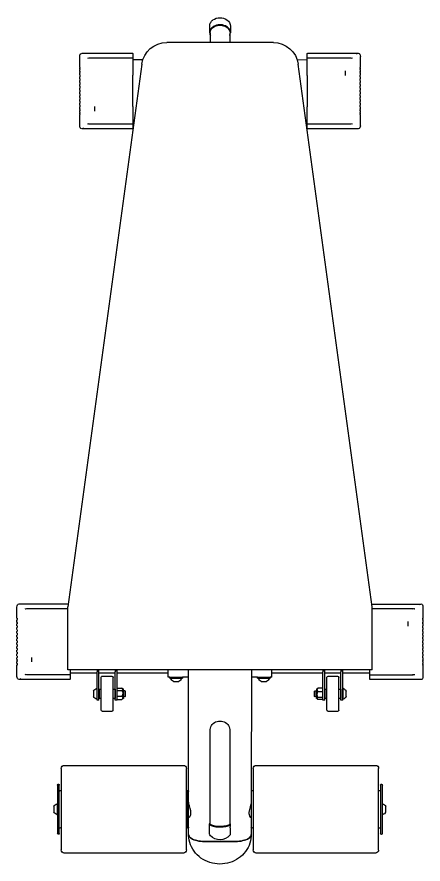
# Model space of a CAD drawing. Header units: millimetres. Extents: x 29224 to 62779, y 35576 to 54938.
# Drawn here: x 61547 to 62195, y 40072 to 41424 of the extents above; entities that cross this region are included whole.
import ezdxf

# ---------------------------------------------------------------- set-up
doc = ezdxf.new("R2010")
doc.units = ezdxf.units.MM

# ---------------------------------------------------------------- blocks, each defined once
blk = doc.blocks.new('iuiuiu')
at = {"linetype": 'Continuous'}
for p, q in [((321.3, 340.5), (303.4, 340.5)), ((323.3, 340.3), (322.3, 340.3)), ((327.3, 340.5), (324.3, 340.5)), ((329.3, 340.3), (328.3, 340.3)), ((333.3, 340.5), (330.3, 340.5)), ((334.3, 340.3), (335.3, 340.3)), ((339.3, 340.5), (336.3, 340.5)), ((340.3, 340.3), (341.3, 340.3)), ((345.3, 340.5), (342.3, 340.5)), ((346.3, 340.3), (347.3, 340.3)), ((351.3, 340.5), (348.3, 340.5)), ((352.3, 340.3), (353.3, 340.3)), ((357.3, 340.5), (354.3, 340.5)), ((358.3, 340.3), (359.3, 340.3)), ((363.3, 340.5), (360.3, 340.5)), ((364.3, 340.3), (365.3, 340.3)), ((369.3, 340.5), (366.3, 340.5)), ((370.3, 340.3), (371.3, 340.3)), ((375.3, 340.5), (372.3, 340.5)), ((376.3, 340.3), (377.3, 340.3)), ((381.3, 340.5), (378.3, 340.5)), ((382.3, 340.3), (383.3, 340.3)), ((387.3, 340.5), (384.3, 340.5)), ((389.3, 340.3), (388.3, 340.3)), ((393.3, 340.5), (390.3, 340.5)), ((395.3, 340.3), (394.3, 340.3)), ((414.1, 340.5), (396.3, 340.5)), ((298.5, 336.9), (298.5, 258.6)), ((305.8, 324.8), (305.8, 259.2)), ((306.1, 327.6), (306.2, 327.3)), ((411.3, 327.3), (411.4, 327.2)), ((411.4, 327), (411.5, 327.6)), ((411.8, 256.6), (411.8, 324.8)), ((419, 256.6), (419, 336.9)), ((391.1, 316.7), (383.8, 316.7)), ((587.5, 276), (589.6, 276)), ((589.6, 273), (587.5, 273)), ((589.6, 276), (664.5, 276)), ((664.5, 273), (589.6, 273)), ((617.3, 276.4), (617.8, 276.4)), ((617.3, 276.4), (617.3, 276)), ((617.8, 276.4), (634.8, 276.4)), ((621.6, 281.5), (621.9, 281.5)), ((621.9, 281.5), (630.4, 281.5)), ((634.8, 276), (634.8, 276.4)), ((-562.8, 141.4), (303.2, 259.2)), ((352.2, 259.2), (303.2, 259.2)), ((403.6, 259.2), (352.2, 259.2)), ((403.6, -225.8), (403.6, 259.2)), ((556, 265), (556, 75)), ((561, 270), (663.5, 270)), ((663.5, 270), (691, 270)), ((696, 75), (696, 265)), ((403.6, 255.6), (410.8, 255.6)), ((408.8, 212.7), (408.8, 255.6)), ((411.1, 255.6), (417, 255.6)), ((417, 255.6), (417.7, 255.6)), ((-580.3, 236.9), (-580.3, 156.6)), ((-557.5, 240.5), (-575.3, 240.5)), ((-555.5, 240.3), (-556.5, 240.3)), ((-551.5, 240.5), (-554.5, 240.5)), ((-549.5, 240.3), (-550.5, 240.3)), ((-545.5, 240.5), (-548.5, 240.5)), ((-544.5, 240.3), (-543.5, 240.3)), ((-539.5, 240.5), (-542.5, 240.5)), ((-538.5, 240.3), (-537.5, 240.3)), ((-533.5, 240.5), (-536.5, 240.5)), ((-532.5, 240.3), (-531.5, 240.3)), ((-527.5, 240.5), (-530.5, 240.5)), ((-526.5, 240.3), (-525.5, 240.3)), ((-521.5, 240.5), (-524.5, 240.5)), ((-520.5, 240.3), (-519.5, 240.3)), ((-515.5, 240.5), (-518.5, 240.5)), ((-514.5, 240.3), (-513.5, 240.3)), ((-509.5, 240.5), (-512.5, 240.5)), ((-508.5, 240.3), (-507.5, 240.3)), ((-503.5, 240.5), (-506.5, 240.5)), ((-502.5, 240.3), (-501.5, 240.3)), ((-497.5, 240.5), (-500.5, 240.5)), ((-496.5, 240.3), (-495.5, 240.3)), ((-491.5, 240.5), (-494.5, 240.5)), ((-489.5, 240.3), (-490.5, 240.3)), ((-485.5, 240.5), (-488.5, 240.5)), ((-483.5, 240.3), (-484.5, 240.3)), ((-464.7, 240.5), (-482.5, 240.5)), ((-459.7, 156.6), (-459.7, 236.9)), ((-573, 224.8), (-573, 156.6)), ((-572.7, 227.6), (-572.6, 227.3)), ((-487.6, 216.7), (-495, 216.7)), ((-467.4, 227.3), (-467.4, 227.2)), ((-467.3, 227), (-467.3, 227.6)), ((-467, 156.6), (-467, 224.8)), ((437.4, 218.2), (446.1, 218.2)), ((404.5, 212.7), (406.8, 212.7)), ((404.5, 212.7), (404.5, 209.7)), ((406.8, 209.7), (404.5, 209.7)), ((443.5, 212.7), (406.8, 212.7)), ((443.5, 209.7), (406.8, 209.7)), ((408.8, 183.7), (408.8, 209.7)), ((413.8, 204.2), (413.8, 189.2)), ((467.8, 206.2), (415.8, 206.2)), ((433, 213.1), (450.5, 213.1)), ((433, 213.1), (433, 212.7)), ((434.3, 209.4), (449.3, 209.4)), ((434.3, 209.4), (434.3, 206.2)), ((436.8, 209.7), (436.8, 209.4)), ((451.8, 212.7), (443.5, 212.7)), ((451.8, 209.7), (443.5, 209.7)), ((446.8, 209.4), (446.8, 209.7)), ((449.3, 206.2), (449.3, 209.4)), ((450.5, 212.7), (450.5, 213.1)), ((451.8, 209.7), (451.8, 212.7)), ((469.8, 189.2), (469.8, 204.2)), ((404.5, 183.7), (406.8, 183.7)), ((404.5, 183.7), (404.5, 180.7)), ((406.8, 180.7), (404.5, 180.7)), ((443.5, 183.7), (406.8, 183.7)), ((443.5, 180.7), (406.8, 180.7)), ((408.8, 99.2), (408.8, 180.7)), ((467.8, 187.2), (415.8, 187.2)), ((432.6, 180.7), (432.6, 173.1)), ((434.3, 187.2), (434.3, 184)), ((434.3, 184), (449.3, 184)), ((436.4, 180.7), (436.4, 173.1)), ((436.8, 184), (436.8, 183.7)), ((451.8, 183.7), (443.5, 183.7)), ((451.8, 180.7), (443.5, 180.7)), ((445.6, 180.7), (445.6, 173.1)), ((446.8, 183.7), (446.8, 184)), ((449.3, 184), (449.3, 187.2)), ((450.9, 180.7), (450.9, 173.1)), ((451.8, 180.7), (451.8, 183.7)), ((432.9, 172.7), (433.9, 171.7)), ((448.9, 170.7), (434.6, 170.7)), ((436.8, 170.7), (436.8, 168.6)), ((436.8, 168.6), (446.8, 168.6)), ((436.8, 168.6), (437.6, 167.7)), ((437.6, 167.7), (445.9, 167.7)), ((445.9, 167.7), (446.8, 168.6)), ((446.8, 168.6), (446.8, 170.7)), ((449.6, 171.7), (450.5, 172.6)), ((450.5, 172.6), (450.9, 173.1)), ((-578.9, 155.6), (-578.3, 155.6)), ((-578.3, 155.6), (-572.2, 155.6)), ((-572, 155.6), (-545, 155.6)), ((-570, 155.6), (-570, 139.8)), ((-495, 155.6), (-545, 155.6)), ((-495, 155.6), (-468, 155.6)), ((-470, 154.1), (-470, 155.6)), ((-467.6, 155.6), (-461.7, 155.6)), ((-461.7, 155.6), (-461, 155.6)), ((-597.4, -68.3), (-597.4, 101.8)), ((415.2, 99.2), (403.6, 99.2)), ((415.2, 96.7), (415.2, 99.2)), ((415.2, 96.7), (415.2, 76.7)), ((416.7, 96.7), (415.2, 96.7)), ((416.7, 96.7), (416.7, 76.7)), ((417.1, 95.5), (416.7, 95.5)), ((417.1, 95.5), (417.1, 78)), ((415.2, 91.7), (415.1, 91.7)), ((415.1, 81.7), (415.2, 81.7)), ((422.2, 91.1), (422.2, 82.4)), ((415.2, 66.7), (415.2, 76.7)), ((415.2, 76.7), (416.7, 76.7)), ((416.7, 78), (417.1, 78)), ((691, 70), (561, 70)), ((597.5, 69.7), (636, 69.7)), ((613.5, 70), (613.5, 69.7)), ((636, 69.7), (654.5, 69.7)), ((638.5, 69.7), (638.5, 70)), ((666, 70), (663.5, 70)), ((600.6, 66.7), (403.6, 66.7)), ((636, 66.7), (600.6, 66.7)), ((654.5, 66.7), (636, 66.7)), ((638.5, 65.2), (638.5, 66.7)), ((666.1, 66.7), (654.5, 66.7)), ((677.4, 41.7), (677.4, -8.3)), ((677.4, -8.3), (677.4, 41.7)), ((-613, 33.2), (-623.8, 33.2)), ((-597.4, 32.2), (-612.7, 32.2)), ((507, 32.2), (499.1, 32.2)), ((581, 32.2), (507, 32.2)), ((648.9, 32.2), (581, 32.2)), ((648, 32.5), (647.8, 32.2)), ((665.5, 33.2), (649.4, 33.2)), ((667.9, 32.2), (668.1, 32)), ((-623.8, 0.2), (-613, 0.2)), ((-612.7, 1.2), (-597.4, 1.2)), ((499.1, 1.2), (507, 1.2)), ((507, 1.2), (581, 1.2)), ((581, 1.2), (648.9, 1.2)), ((647.8, 1.2), (648, 1)), ((649.4, 0.2), (653.6, 0.2)), ((655.8, 0.2), (665.5, 0.2)), ((403.6, -33.3), (600.6, -33.3)), ((415.2, -43.3), (415.2, -33.3)), ((561, -36.3), (638.9, -36.3)), ((600.6, -33.3), (626, -33.3)), ((626, -33.3), (654.5, -33.3)), ((638.5, -33.3), (638.5, -31.7)), ((638.9, -36.3), (691, -36.3)), ((654.5, -33.3), (666.1, -33.3)), ((415.2, -48.3), (415.1, -48.3)), ((415.2, -43.3), (415.2, -63.3)), ((416.7, -43.3), (415.2, -43.3)), ((416.7, -43.3), (416.7, -63.3)), ((417.1, -44.5), (416.7, -44.5)), ((417.1, -44.5), (417.1, -62)), ((422.2, -48.9), (422.2, -57.6)), ((556, -41.3), (556, -231.3)), ((696, -231.3), (696, -41.3)), ((415.2, -65.8), (403.6, -65.8)), ((408.8, -147.3), (408.8, -65.8)), ((415.1, -58.3), (415.2, -58.3)), ((415.2, -65.8), (415.2, -63.3)), ((415.2, -63.3), (416.7, -63.3)), ((416.7, -62), (417.1, -62)), ((-570, -106.3), (-570, -122.2)), ((303.2, -225.8), (-562.8, -108)), ((-470, -122.2), (-470, -120.6)), ((-580.3, -123.2), (-580.3, -203.4)), ((-578.3, -122.2), (-579, -122.2)), ((-572.3, -122.2), (-578.3, -122.2)), ((-573, -123.2), (-573, -191.3)), ((-545, -122.2), (-572, -122.2)), ((-545, -122.2), (-495, -122.2)), ((-468, -122.2), (-495, -122.2)), ((-461.7, -122.2), (-467.8, -122.2)), ((-467, -191.3), (-467, -123.2)), ((-461, -122.2), (-461.7, -122.2)), ((-459.7, -203.4), (-459.7, -123.2)), ((437.6, -134.3), (436.8, -135.1)), ((446.8, -135.1), (436.8, -135.1)), ((436.8, -135.1), (436.8, -137.3)), ((445.9, -134.3), (437.6, -134.3)), ((446.8, -135.1), (445.9, -134.3)), ((446.8, -137.3), (446.8, -135.1)), ((404.5, -147.3), (406.8, -147.3)), ((404.5, -147.3), (404.5, -150.3)), ((443.5, -147.3), (406.8, -147.3)), ((433.2, -139), (432.6, -139.6)), ((432.6, -147.3), (432.6, -139.6)), ((433.9, -138.3), (433.2, -139)), ((434.6, -137.3), (448.9, -137.3)), ((438.5, -147.3), (438.5, -139.6)), ((451.8, -147.3), (443.5, -147.3)), ((447.6, -147.3), (447.6, -139.6)), ((450.3, -139), (449.6, -138.3)), ((450.9, -147.3), (450.9, -139.6)), ((451.8, -150.3), (451.8, -147.3)), ((406.8, -150.3), (404.5, -150.3)), ((443.5, -150.3), (406.8, -150.3)), ((408.8, -176.3), (408.8, -150.3)), ((413.8, -155.8), (413.8, -170.8)), ((467.8, -153.8), (415.8, -153.8)), ((434.3, -150.6), (449.3, -150.6)), ((434.3, -150.6), (434.3, -153.8)), ((436.8, -150.3), (436.8, -150.6)), ((451.8, -150.3), (443.5, -150.3)), ((446.8, -150.6), (446.8, -150.3)), ((449.3, -153.8), (449.3, -150.6)), ((469.8, -170.8), (469.8, -155.8)), ((467.8, -172.8), (415.8, -172.8)), ((434.3, -172.8), (434.3, -176)), ((449.3, -176), (449.3, -172.8)), ((-545, -183.3), (-552.4, -183.3)), ((404.5, -176.3), (406.8, -176.3)), ((404.5, -176.3), (404.5, -179.3)), ((406.8, -179.3), (404.5, -179.3)), ((443.5, -176.3), (406.8, -176.3)), ((443.5, -179.3), (406.8, -179.3)), ((408.8, -222.2), (408.8, -179.3)), ((433, -179.3), (433, -179.6)), ((450.5, -179.6), (433, -179.6)), ((434.3, -176), (449.3, -176)), ((436.8, -176), (436.8, -176.3)), ((446.1, -184.8), (437.4, -184.8)), ((451.8, -176.3), (443.5, -176.3)), ((451.8, -179.3), (443.5, -179.3)), ((446.8, -176.3), (446.8, -176)), ((450.5, -179.6), (450.5, -179.3)), ((451.8, -179.3), (451.8, -176.3)), ((-572.7, -193.5), (-572.7, -194.1)), ((-572.5, -193.9), (-572.6, -193.7)), ((-467.3, -194.1), (-467.4, -193.9)), ((-575.3, -207), (-557.5, -207)), ((-556.5, -206.8), (-555.5, -206.8)), ((-554.5, -207), (-551.5, -207)), ((-550.5, -206.8), (-549.5, -206.8)), ((-548.5, -207), (-545.5, -207)), ((-543.5, -206.8), (-544.5, -206.8)), ((-542.5, -207), (-539.5, -207)), ((-537.5, -206.8), (-538.5, -206.8)), ((-536.5, -207), (-533.5, -207)), ((-531.5, -206.8), (-532.5, -206.8)), ((-530.5, -207), (-527.5, -207)), ((-525.5, -206.8), (-526.5, -206.8)), ((-524.5, -207), (-521.5, -207)), ((-519.5, -206.8), (-520.5, -206.8)), ((-518.5, -207), (-515.5, -207)), ((-513.5, -206.8), (-514.5, -206.8)), ((-512.5, -207), (-509.5, -207)), ((-507.5, -206.8), (-508.5, -206.8)), ((-506.5, -207), (-503.5, -207)), ((-501.5, -206.8), (-502.5, -206.8)), ((-500.5, -207), (-497.5, -207)), ((-495.5, -206.8), (-496.5, -206.8)), ((-494.5, -207), (-491.5, -207)), ((-490.5, -206.8), (-489.5, -206.8)), ((-488.5, -207), (-485.5, -207)), ((-484.5, -206.8), (-483.5, -206.8)), ((-482.5, -207), (-464.7, -207)), ((298.5, -225.1), (298.5, -303.4)), ((352.2, -225.8), (303.2, -225.8)), ((305.8, -225.8), (305.8, -291.3)), ((403.6, -225.8), (352.2, -225.8)), ((410.8, -222.2), (403.6, -222.2)), ((417, -222.2), (410.9, -222.2)), ((411.8, -291.3), (411.8, -223.2)), ((417.7, -222.2), (417, -222.2)), ((419, -303.4), (419, -223.2)), ((638.9, -236.3), (561, -236.3)), ((587.5, -239.3), (664.5, -239.3)), ((664.5, -242.3), (587.5, -242.3)), ((617.3, -242.3), (617.3, -242.6)), ((634.8, -242.6), (617.3, -242.6)), ((634.8, -242.6), (634.8, -242.3)), ((691, -236.3), (638.9, -236.3)), ((630.4, -247.8), (621.6, -247.8)), ((333.8, -283.3), (326.3, -283.3)), ((306.1, -293.5), (306, -294.1)), ((306.2, -293.9), (306.1, -293.7)), ((411.5, -294.1), (411.3, -293.9)), ((303.4, -307), (321.3, -307)), ((322.3, -306.8), (323.3, -306.8)), ((324.3, -307), (327.3, -307)), ((328.3, -306.8), (329.3, -306.8)), ((330.3, -307), (333.3, -307)), ((335.3, -306.8), (334.3, -306.8)), ((336.3, -307), (339.3, -307)), ((341.3, -306.8), (340.3, -306.8)), ((342.3, -307), (345.3, -307)), ((347.3, -306.8), (346.3, -306.8)), ((348.3, -307), (351.3, -307)), ((353.3, -306.8), (352.3, -306.8)), ((354.3, -307), (357.3, -307)), ((359.3, -306.8), (358.3, -306.8)), ((360.3, -307), (363.3, -307)), ((365.3, -306.8), (364.3, -306.8)), ((366.3, -307), (369.3, -307)), ((371.3, -306.8), (370.3, -306.8)), ((372.3, -307), (375.3, -307)), ((377.3, -306.8), (376.3, -306.8)), ((378.3, -307), (381.3, -307)), ((383.3, -306.8), (382.3, -306.8)), ((384.3, -307), (387.3, -307)), ((388.3, -306.8), (389.3, -306.8)), ((390.3, -307), (393.3, -307)), ((394.3, -306.8), (395.3, -306.8)), ((396.3, -307), (414.1, -307))]:
    blk.add_line(p, q, dxfattribs=at)
at = {"linetype": 'Continuous', "flags": 128}
for points in [[(306.2, 327.5), (305.8, 325.5), (306, 323.6)], [(306, 327.6), (306.1, 327.3), (306.1, 327)], [(411.5, 323.5), (411.7, 325.4), (411.3, 327.3)], [(411.4, 327.2), (411.4, 327.4), (411.5, 327.6)], [(-572.5, 227.5), (-572.9, 225.5), (-572.7, 223.6)], [(-572.7, 227.6), (-572.7, 227.3), (-572.7, 227)], [(-467.4, 227.2), (-467.4, 227.4), (-467.3, 227.6)], [(-467.3, 223.5), (-467.1, 225.4), (-467.4, 227.3)], [(436.4, 173.1), (435.6, 172.3), (434.7, 171.9), (433.5, 172.2), (432.6, 173.1)], [(639, 65.9), (638.7, 65.4), (638.1, 64.8), (637.1, 64.2), (635.8, 63.6), (634.2, 63.3), (632.2, 63.1), (630.5, 63.1), (628.5, 63.4), (624.8, 64.2), (620.8, 65.3), (618.9, 65.9), (617, 66.4), (615.6, 66.6), (614.4, 66.7)], [(638.5, 66.5), (638.9, 66.3), (639, 65.9)], [(666.1, 66.7), (667.5, 66.6), (668.8, 66), (670.1, 65.1), (671.4, 63.9), (672.6, 62.3), (673.6, 60.4), (674.6, 58.3), (675.4, 55.9), (676.1, 53.4), (676.7, 50.6), (677.1, 47.7), (677.4, 44.7), (677.4, 41.7)], [(677.4, 41.7), (677.4, 44.7), (677.1, 47.7), (676.7, 50.6), (676.1, 53.4), (675.4, 55.9), (674.6, 58.3), (673.6, 60.4), (672.6, 62.3), (671.4, 63.9), (670.1, 65.1), (668.8, 66), (667.5, 66.6), (666.1, 66.7), (666.1, 66.7)], [(666.1, -33.3), (669.1, -33.2), (672.8, -32.8), (676.5, -32), (680.2, -31), (683.7, -29.7), (687.1, -28.1), (690.4, -26.2), (693.5, -24), (696.5, -21.6), (699.3, -19), (701.8, -16.1), (704.2, -13), (706.3, -9.7), (708.1, -6.2), (709.7, -2.6), (711.1, 1.1), (712.1, 4.9), (712.8, 8.9), (713.3, 12.9), (713.4, 16.9), (713.3, 20.9), (712.8, 24.9), (712, 28.8), (711, 32.7), (709.6, 36.5), (707.9, 40.1), (706, 43.6), (703.8, 47), (701.4, 50.1), (698.7, 53), (695.9, 55.6), (692.8, 58), (689.6, 60.2), (686.2, 62), (682.7, 63.6), (679.1, 64.8), (675.4, 65.8), (671.6, 66.4), (667.9, 66.7), (666.1, 66.7)], [(-608.7, 1.2), (-609.5, 0.9), (-611.3, 0.4), (-613.2, 0.2), (-615, 0.4), (-616.8, 1), (-618.5, 1.9), (-620.1, 3.1), (-621.6, 4.6), (-622.8, 6.4), (-623.9, 8.3), (-624.7, 10.5), (-625.3, 12.8), (-625.6, 15.2), (-625.6, 17.6), (-625.4, 20), (-624.9, 22.3), (-624.2, 24.5), (-623.2, 26.5), (-622, 28.3), (-620.6, 29.9), (-619, 31.2), (-617.4, 32.2), (-615.6, 32.9), (-613.8, 33.2), (-611.9, 33.2), (-610.1, 32.8), (-608.7, 32.2)], [(-609.7, 32.2), (-610.6, 32.5), (-612.4, 32.7), (-614.2, 32.6), (-616, 32.1), (-617.7, 31.3), (-619.3, 30.2), (-620.8, 28.7), (-622.1, 27), (-623.2, 25.1), (-624, 22.9), (-624.6, 20.7), (-624.9, 18.3), (-624.9, 15.9), (-624.7, 13.6), (-624.2, 11.3), (-623.5, 9.1), (-622.5, 7.1), (-621.2, 5.3), (-619.8, 3.7), (-618.3, 2.5), (-616.6, 1.6), (-614.8, 1), (-613, 0.7), (-611.2, 0.9), (-609.7, 1.2)], [(499.1, 32.2), (498.6, 32.2), (496.5, 32), (494.4, 31.3), (492.5, 30.4), (490.7, 29.1), (489.1, 27.5), (487.8, 25.7), (486.7, 23.6), (485.9, 21.4), (485.4, 19.1), (485.3, 16.7)], [(647.8, 1.2), (648.1, 1), (648.8, 0.7), (649.5, 0.9), (650.2, 1.3), (650.9, 2.2), (651.5, 3.3), (652, 4.8), (652.5, 6.5), (652.9, 8.4), (653.2, 10.6), (653.4, 12.8), (653.6, 15.2), (653.6, 17.6), (653.5, 19.9), (653.3, 22.2), (653, 24.4), (652.6, 26.4), (652.2, 28.2), (651.6, 29.7), (651, 31), (650.4, 31.9), (649.7, 32.5), (649, 32.7), (648.3, 32.6), (647.8, 32.2)], [(648, 32.5), (648, 32.5), (648.7, 33), (649.4, 33.2), (650.1, 33.1), (650.7, 32.6), (651.4, 31.8), (652, 30.6), (652.6, 29.2), (653.1, 27.4), (653.5, 25.5), (653.8, 23.4), (654, 21.1), (654.2, 18.7), (654.2, 16.3), (654.1, 13.9), (654, 11.6), (653.7, 9.4), (653.4, 7.3), (652.9, 5.4), (652.4, 3.8), (651.8, 2.4), (651.2, 1.4), (650.5, 0.7), (649.8, 0.3), (649.1, 0.3), (648.4, 0.6), (648, 1)], [(485.3, 16.7), (485.4, 14.4), (485.9, 12.1), (486.7, 9.9), (487.8, 7.8), (489.1, 6), (490.7, 4.4), (492.5, 3.1), (494.4, 2.1), (496.5, 1.5), (498.6, 1.2), (499.1, 1.2)], [(677.4, -8.3), (677.4, -11.3), (677.1, -14.2), (676.7, -17.1), (676.1, -19.9), (675.4, -22.5), (674.6, -24.8), (673.6, -27), (672.6, -28.8), (671.4, -30.4), (670.1, -31.6), (668.8, -32.5), (667.5, -33.1), (666.1, -33.3)], [(666.1, -33.3), (667.5, -33.1), (668.8, -32.5), (670.1, -31.6), (671.4, -30.4), (672.6, -28.8), (673.6, -27), (674.6, -24.8), (675.4, -22.5), (676.1, -19.9), (676.7, -17.1), (677.1, -14.2), (677.4, -11.3), (677.4, -8.3)], [(614.4, -33.3), (614.6, -33.3), (615.8, -33.1), (618.6, -32.5), (622.1, -31.5), (624.3, -30.9), (626.5, -30.3), (628.7, -29.9), (631, -29.6), (632.7, -29.6), (634.4, -29.8), (636.9, -30.6), (638.5, -31.7), (639, -32.5)], [(639, -32.5), (638.9, -32.9), (638.5, -33.1)], [(447.6, -139.6), (448.3, -138.8), (449, -138.4), (450.1, -138.7), (450.9, -139.6)], [(-572.7, -190.1), (-572.9, -191.9), (-572.6, -193.9)], [(-572.6, -193.7), (-572.6, -193.9), (-572.7, -194.1)], [(-467.5, -194), (-467.1, -192), (-467.3, -190.1)], [(-467.3, -194.1), (-467.3, -193.8), (-467.3, -193.5)], [(306, -290.1), (305.8, -291.9), (306.2, -293.9)], [(306.1, -293.7), (306.1, -293.9), (306.1, -294.1)], [(411.3, -294), (411.7, -292), (411.5, -290.1)], [(411.5, -294.1), (411.4, -293.8), (411.4, -293.5)]]:
    blk.add_lwpolyline(points, dxfattribs=at)
at = {"linetype": 'Continuous'}
for centre, radius, start, end in [((301.6, 337.1), 3.1, 123.5267, 182.3491), ((303.3, 333), 7.54, 88.6049, 117.3304), ((322.7, 343.5), 3.34, 243.4312, 248.5139), ((322.9, 343.3), 3.11, 291.2996, 296.7554), ((328.7, 343.5), 3.34, 243.4312, 248.5139), ((328.9, 343.3), 3.11, 291.2996, 296.7554), ((334.7, 343.5), 3.34, 243.4312, 248.5139), ((334.9, 343.3), 3.11, 291.2996, 296.7554), ((340.7, 343.5), 3.34, 243.4312, 248.5139), ((340.9, 343.3), 3.11, 291.2996, 296.7554), ((346.7, 343.5), 3.34, 243.4312, 248.5139), ((346.9, 343.3), 3.11, 291.2996, 296.7554), ((352.7, 343.5), 3.34, 243.4312, 248.5139), ((352.9, 343.3), 3.11, 291.2996, 296.7554), ((358.7, 343.5), 3.34, 243.4312, 248.5139), ((358.9, 343.3), 3.11, 291.2996, 296.7554), ((364.7, 343.5), 3.34, 243.4312, 248.5139), ((364.9, 343.3), 3.11, 291.2996, 296.7554), ((370.7, 343.5), 3.34, 243.4312, 248.5139), ((370.9, 343.3), 3.11, 291.2996, 296.7554), ((376.7, 343.5), 3.34, 243.4312, 248.5139), ((376.9, 343.3), 3.11, 291.2996, 296.7554), ((382.7, 343.5), 3.34, 243.4312, 248.5139), ((382.9, 343.3), 3.11, 291.2996, 296.7554), ((388.7, 343.5), 3.34, 243.4312, 248.5139), ((388.9, 343.3), 3.11, 291.2996, 296.7554), ((394.7, 343.5), 3.34, 243.4312, 248.5139), ((394.9, 343.3), 3.11, 291.2996, 296.7554), ((414, 332.1), 8.38, 64.1301, 89.9344), ((416.1, 337.2), 2.97, 356.2513, 57.8729), ((307.5, 324.6), 1.74, 173.6289, 211.7071), ((409.9, 324.6), 1.79, 328.4556, 6.2012), ((414.2, 337.5), 4.79, 317.7568, 353.4728), ((587.5, 274.5), 1.5, 90, 180), ((587.5, 274.5), 1.5, 180, 270), ((597.5, 271.5), 1.5, 90, 180), ((597.5, 271.5), 1.5, 180, 270), ((626, 273.3), 9.27, 118.1759, 160.7969), ((626, 273.3), 9.27, 19.2031, 61.8241), ((654.5, 271.5), 1.5, 0, 90), ((654.5, 271.5), 1.5, 270, 0), ((664.5, 274.5), 1.5, 0, 90), ((664.5, 274.5), 1.5, 270, 0), ((561, 265), 5, 90, 180), ((691, 265), 5, 0, 90), ((410.8, 256.6), 1, 270, 0), ((418, 256.6), 1, 270, 0), ((-577.2, 237.1), 3.1, 123.5267, 182.3491), ((-575.5, 233), 7.54, 88.6049, 117.3304), ((-556, 243.5), 3.34, 243.4312, 248.5139), ((-555.9, 243.3), 3.11, 291.2996, 296.7554), ((-550, 243.5), 3.34, 243.4312, 248.5139), ((-549.9, 243.3), 3.11, 291.2996, 296.7554), ((-544, 243.5), 3.34, 243.4312, 248.5139), ((-543.9, 243.3), 3.11, 291.2996, 296.7554), ((-538, 243.5), 3.34, 243.4312, 248.5139), ((-537.9, 243.3), 3.11, 291.2996, 296.7554), ((-532, 243.5), 3.34, 243.4312, 248.5139), ((-531.9, 243.3), 3.11, 291.2996, 296.7554), ((-526, 243.5), 3.34, 243.4312, 248.5139), ((-525.9, 243.3), 3.11, 291.2996, 296.7554), ((-520, 243.5), 3.34, 243.4312, 248.5139), ((-519.9, 243.3), 3.11, 291.2996, 296.7554), ((-514, 243.5), 3.34, 243.4312, 248.5139), ((-513.9, 243.3), 3.11, 291.2996, 296.7554), ((-508, 243.5), 3.34, 243.4312, 248.5139), ((-507.9, 243.3), 3.11, 291.2996, 296.7554), ((-502, 243.5), 3.34, 243.4312, 248.5139), ((-501.9, 243.3), 3.11, 291.2996, 296.7554), ((-496, 243.5), 3.34, 243.4312, 248.5139), ((-495.9, 243.3), 3.11, 291.2996, 296.7554), ((-490, 243.5), 3.34, 243.4312, 248.5139), ((-489.9, 243.3), 3.11, 291.2996, 296.7554), ((-484, 243.5), 3.34, 243.4312, 248.5139), ((-483.9, 243.3), 3.11, 291.2996, 296.7554), ((-464.7, 232.1), 8.38, 64.1301, 89.9344), ((-462.7, 237.2), 2.97, 356.2513, 57.8729), ((-464.5, 237.5), 4.79, 317.7568, 353.4728), ((-571.2, 224.6), 1.74, 173.6289, 211.7071), ((-468.8, 224.6), 1.79, 328.4556, 6.2012), ((441.8, 210.1), 9.27, 118.1759, 160.7969), ((441.8, 210.1), 9.27, 19.2031, 61.8241), ((415.8, 204.2), 2, 90, 180), ((467.8, 204.2), 2, 0, 90), ((415.8, 189.2), 2, 180, 270), ((467.8, 189.2), 2, 270, 0), ((433.2, 171), 1, 7.9362, 45), ((434.6, 171.2), 0.5, 187.9362, 270), ((441, 181), 9.18, 239.9309, 300.0691), ((448.3, 175.5), 3.63, 222.2656, 317.7344), ((448.9, 171.2), 0.5, 270, 352.0638), ((450.4, 171), 1, 135, 172.0638), ((-579.3, 156.6), 1, 180, 270), ((-572, 156.6), 1, 180, 270), ((-468, 156.6), 1, 270, 0), ((-460.7, 156.6), 1, 270, 0), ((-557.4, 101.8), 40, 97.7576, 180.0093), ((414, 86.7), 9.27, 28.1759, 70.7969), ((414, 86.7), 9.27, 289.2031, 331.8241), ((561, 75), 5, 180, 270), ((597.5, 68.2), 1.5, 90, 180), ((597.5, 68.2), 1.5, 180, 270), ((654.5, 68.2), 1.5, 0, 90), ((654.5, 68.2), 1.5, 270, 0), ((691, 75), 5, 270, 0), ((-617.2, 16.7), 19.7, 144.6714, 213.4748), ((-622.5, 20.2), 13.4, 120.9446, 142.3117), ((-623.9, 22.6), 10.6, 88.8711, 121.2535), ((665.5, 29.7), 3.49, 39.3289, 89.8632), ((653.7, 16.7), 21, 358.3719, 47.4542), ((653.7, 16.7), 21, 312.5458, 358.3719), ((-623.6, 12.1), 11.8, 212.4387, 272.0692), ((654.7, -140.2), 140.5, 89.5405, 90.4558), ((665.5, 3.8), 3.52, 270.8296, 315.7623), ((561, -41.3), 5, 90, 180), ((597.5, -34.8), 1.5, 90, 180), ((597.5, -34.8), 1.5, 180, 270), ((654.5, -34.8), 1.5, 0, 90), ((654.5, -34.8), 1.5, 270, 0), ((691, -41.3), 5, 0, 90), ((414, -53.3), 9.27, 28.1759, 70.7969), ((414, -53.3), 9.27, 289.2031, 331.8241), ((-557.4, -68.3), 40, 179.9892, 262.2439), ((-579.3, -123.2), 1, 90, 180), ((-572, -123.2), 1, 90, 180), ((-468, -123.2), 1, 0, 90), ((-460.7, -123.2), 1, 0, 90), ((435.6, -142.5), 4.08, 44.2514, 135.7486), ((433.2, -137.6), 1, 315, 352.0638), ((434.6, -137.8), 0.5, 90, 172.0638), ((443, -147.4), 9.02, 59.6271, 120.3729), ((448.9, -137.8), 0.5, 7.9362, 90), ((450.4, -137.6), 1, 187.9362, 225), ((415.8, -155.8), 2, 90, 180), ((467.8, -155.8), 2, 0, 90), ((415.8, -170.8), 2, 180, 270), ((467.8, -170.8), 2, 270, 0), ((441.8, -176.6), 9.27, 199.2031, 241.8241), ((441.8, -176.6), 9.27, 298.1759, 340.7969), ((-575.5, -204), 4.79, 137.7568, 173.4728), ((-571.2, -191.1), 1.79, 148.4556, 186.2012), ((-468.7, -191.1), 1.74, 353.6289, 31.7071), ((-577.3, -203.7), 2.97, 176.2513, 237.8729), ((-575.3, -198.7), 8.38, 244.1301, 269.9344), ((-556.1, -209.8), 3.11, 111.2996, 116.7554), ((-556, -210), 3.34, 63.4312, 68.5139), ((-550.1, -209.8), 3.11, 111.2996, 116.7554), ((-550, -210), 3.34, 63.4312, 68.5139), ((-544.1, -209.8), 3.11, 111.2996, 116.7554), ((-544, -210), 3.34, 63.4312, 68.5139), ((-538.1, -209.8), 3.11, 111.2996, 116.7554), ((-538, -210), 3.34, 63.4312, 68.5139), ((-532.1, -209.8), 3.11, 111.2996, 116.7554), ((-532, -210), 3.34, 63.4312, 68.5139), ((-526.1, -209.8), 3.11, 111.2996, 116.7554), ((-526, -210), 3.34, 63.4312, 68.5139), ((-520.1, -209.8), 3.11, 111.2996, 116.7554), ((-520, -210), 3.34, 63.4312, 68.5139), ((-514.1, -209.8), 3.11, 111.2996, 116.7554), ((-514, -210), 3.34, 63.4312, 68.5139), ((-508.1, -209.8), 3.11, 111.2996, 116.7554), ((-508, -210), 3.34, 63.4312, 68.5139), ((-502.1, -209.8), 3.11, 111.2996, 116.7554), ((-502, -210), 3.34, 63.4312, 68.5139), ((-496.1, -209.8), 3.11, 111.2996, 116.7554), ((-496, -210), 3.34, 63.4312, 68.5139), ((-490.1, -209.8), 3.11, 111.2996, 116.7554), ((-490, -210), 3.34, 63.4312, 68.5139), ((-484.1, -209.8), 3.11, 111.2996, 116.7554), ((-484, -210), 3.34, 63.4312, 68.5139), ((-464.5, -199.5), 7.54, 268.6049, 297.3304), ((-462.8, -203.6), 3.1, 303.5267, 2.3491), ((410.8, -223.2), 1, 0, 90), ((418, -223.2), 1, 0, 90), ((561, -231.3), 5, 180, 270), ((587.5, -240.8), 1.5, 90, 180), ((587.5, -240.8), 1.5, 180, 270), ((597.5, -237.8), 1.5, 90, 180), ((597.5, -237.8), 1.5, 180, 270), ((626, -239.6), 9.27, 199.2031, 241.8241), ((626, -239.6), 9.27, 298.1759, 340.7969), ((654.5, -237.8), 1.5, 0, 90), ((654.5, -237.8), 1.5, 270, 0), ((664.5, -240.8), 1.5, 0, 90), ((664.5, -240.8), 1.5, 270, 0), ((691, -231.3), 5, 270, 0), ((307.6, -291.1), 1.79, 148.4556, 186.2012), ((410, -291.1), 1.74, 353.6289, 31.7071), ((301.4, -303.7), 2.97, 176.2513, 237.8729), ((303.3, -304), 4.79, 137.7568, 173.4728), ((303.5, -298.7), 8.38, 244.1301, 269.9344), ((322.7, -309.8), 3.11, 111.2996, 116.7554), ((322.8, -310), 3.34, 63.4312, 68.5139), ((328.7, -309.8), 3.11, 111.2996, 116.7554), ((328.8, -310), 3.34, 63.4312, 68.5139), ((334.7, -309.8), 3.11, 111.2996, 116.7554), ((334.8, -310), 3.34, 63.4312, 68.5139), ((340.7, -309.8), 3.11, 111.2996, 116.7554), ((340.8, -310), 3.34, 63.4312, 68.5139), ((346.7, -309.8), 3.11, 111.2996, 116.7554), ((346.8, -310), 3.34, 63.4312, 68.5139), ((352.7, -309.8), 3.11, 111.2996, 116.7554), ((352.8, -310), 3.34, 63.4312, 68.5139), ((358.7, -309.8), 3.11, 111.2996, 116.7554), ((358.8, -310), 3.34, 63.4312, 68.5139), ((364.7, -309.8), 3.11, 111.2996, 116.7554), ((364.8, -310), 3.34, 63.4312, 68.5139), ((370.7, -309.8), 3.11, 111.2996, 116.7554), ((370.8, -310), 3.34, 63.4312, 68.5139), ((376.7, -309.8), 3.11, 111.2996, 116.7554), ((376.8, -310), 3.34, 63.4312, 68.5139), ((382.7, -309.8), 3.11, 111.2996, 116.7554), ((382.8, -310), 3.34, 63.4312, 68.5139), ((388.7, -309.8), 3.11, 111.2996, 116.7554), ((388.8, -310), 3.34, 63.4312, 68.5139), ((394.7, -309.8), 3.11, 111.2996, 116.7554), ((394.8, -310), 3.34, 63.4312, 68.5139), ((414.2, -299.5), 7.54, 268.6049, 297.3304), ((416, -303.6), 3.1, 303.5267, 2.3491)]:
    blk.add_arc(centre, radius, start, end, dxfattribs=at)
for centre, start_param, end_param in [((322.3, 340.6), 3.89488, 4.712389), ((323.3, 340.6), 4.712389, 5.529898), ((328.3, 340.6), 3.89488, 4.712389), ((329.3, 340.6), 4.712389, 5.529898), ((334.3, 340.6), 3.89488, 4.712389), ((335.3, 340.6), 4.712389, 5.529898), ((340.3, 340.6), 3.89488, 4.712389), ((341.3, 340.6), 4.712389, 5.529898), ((346.3, 340.6), 3.89488, 4.712389), ((347.3, 340.6), 4.712389, 5.529898), ((352.3, 340.6), 3.89488, 4.712389), ((353.3, 340.6), 4.712389, 5.529898), ((358.3, 340.6), 3.89488, 4.712389), ((359.3, 340.6), 4.712389, 5.529898), ((364.3, 340.6), 3.89488, 4.712389), ((365.3, 340.6), 4.712389, 5.529898), ((370.3, 340.6), 3.89488, 4.712389), ((371.3, 340.6), 4.712389, 5.529898), ((376.3, 340.6), 3.89488, 4.712389), ((377.3, 340.6), 4.712389, 5.529898), ((382.3, 340.6), 3.89488, 4.712389), ((383.3, 340.6), 4.712389, 5.529898), ((388.3, 340.6), 3.89488, 4.712389), ((389.3, 340.6), 4.712389, 5.529898), ((394.3, 340.6), 3.89488, 4.712389), ((395.3, 340.6), 4.712389, 5.529898), ((-556.5, 240.6), 3.89488, 4.712389), ((-555.5, 240.6), 4.712389, 5.529898), ((-550.5, 240.6), 3.89488, 4.712389), ((-549.5, 240.6), 4.712389, 5.529898), ((-544.5, 240.6), 3.89488, 4.712389), ((-543.5, 240.6), 4.712389, 5.529898), ((-538.5, 240.6), 3.89488, 4.712389), ((-537.5, 240.6), 4.712389, 5.529898), ((-532.5, 240.6), 3.89488, 4.712389), ((-531.5, 240.6), 4.712389, 5.529898), ((-526.5, 240.6), 3.89488, 4.712389), ((-525.5, 240.6), 4.712389, 5.529898), ((-520.5, 240.6), 3.89488, 4.712389), ((-519.5, 240.6), 4.712389, 5.529898), ((-514.5, 240.6), 3.89488, 4.712389), ((-513.5, 240.6), 4.712389, 5.529898), ((-508.5, 240.6), 3.89488, 4.712389), ((-507.5, 240.6), 4.712389, 5.529898), ((-502.5, 240.6), 3.89488, 4.712389), ((-501.5, 240.6), 4.712389, 5.529898), ((-496.5, 240.6), 3.89488, 4.712389), ((-495.5, 240.6), 4.712389, 5.529898), ((-490.5, 240.6), 3.89488, 4.712389), ((-489.5, 240.6), 4.712389, 5.529898), ((-484.5, 240.6), 3.89488, 4.712389), ((-483.5, 240.6), 4.712389, 5.529898), ((-556.5, -207.2), 1.570796, 2.388305), ((-555.5, -207.2), 0.753287, 1.570796), ((-550.5, -207.2), 1.570796, 2.388305), ((-549.5, -207.2), 0.753287, 1.570796), ((-544.5, -207.2), 1.570796, 2.388305), ((-543.5, -207.2), 0.753287, 1.570796), ((-538.5, -207.2), 1.570796, 2.388305), ((-537.5, -207.2), 0.753287, 1.570796), ((-532.5, -207.2), 1.570796, 2.388305), ((-531.5, -207.2), 0.753287, 1.570796), ((-526.5, -207.2), 1.570796, 2.388305), ((-525.5, -207.2), 0.753287, 1.570796), ((-520.5, -207.2), 1.570796, 2.388305), ((-519.5, -207.2), 0.753287, 1.570796), ((-514.5, -207.2), 1.570796, 2.388305), ((-513.5, -207.2), 0.753287, 1.570796), ((-508.5, -207.2), 1.570796, 2.388305), ((-507.5, -207.2), 0.753287, 1.570796), ((-502.5, -207.2), 1.570796, 2.388305), ((-501.5, -207.2), 0.753287, 1.570796), ((-496.5, -207.2), 1.570796, 2.388305), ((-495.5, -207.2), 0.753287, 1.570796), ((-490.5, -207.2), 1.570796, 2.388305), ((-489.5, -207.2), 0.753287, 1.570796), ((-484.5, -207.2), 1.570796, 2.388305), ((-483.5, -207.2), 0.753287, 1.570796), ((322.3, -307.2), 1.570796, 2.388305), ((323.3, -307.2), 0.753287, 1.570796), ((328.3, -307.2), 1.570796, 2.388305), ((329.3, -307.2), 0.753287, 1.570796), ((334.3, -307.2), 1.570796, 2.388305), ((335.3, -307.2), 0.753287, 1.570796), ((340.3, -307.2), 1.570796, 2.388305), ((341.3, -307.2), 0.753287, 1.570796), ((346.3, -307.2), 1.570796, 2.388305), ((347.3, -307.2), 0.753287, 1.570796), ((352.3, -307.2), 1.570796, 2.388305), ((353.3, -307.2), 0.753287, 1.570796), ((358.3, -307.2), 1.570796, 2.388305), ((359.3, -307.2), 0.753287, 1.570796), ((364.3, -307.2), 1.570796, 2.388305), ((365.3, -307.2), 0.753287, 1.570796), ((370.3, -307.2), 1.570796, 2.388305), ((371.3, -307.2), 0.753287, 1.570796), ((376.3, -307.2), 1.570796, 2.388305), ((377.3, -307.2), 0.753287, 1.570796), ((382.3, -307.2), 1.570796, 2.388305), ((383.3, -307.2), 0.753287, 1.570796), ((388.3, -307.2), 1.570796, 2.388305), ((389.3, -307.2), 0.753287, 1.570796), ((394.3, -307.2), 1.570796, 2.388305), ((395.3, -307.2), 0.753287, 1.570796)]:
    blk.add_ellipse(centre, major_axis=(1, 0), ratio=0.36397, start_param=start_param, end_param=end_param, dxfattribs=at)
blk = doc.blocks.new('A$C22CB0085')
at = {"color": 1, "lineweight": 30, "extrusion": (0, 0, -1), "zscale": -1, "rotation": 180.0079831454718}
blk.add_blockref('iuiuiu', (-636.9, 340.6), dxfattribs=at)

msp = doc.modelspace()

# ---------------------------------------------------------------- block references
at = {"rotation": 270}
msp.add_blockref('A$C22CB0085', (61547.4, 41422.3), dxfattribs=at)

doc.saveas('drawing.dxf')
